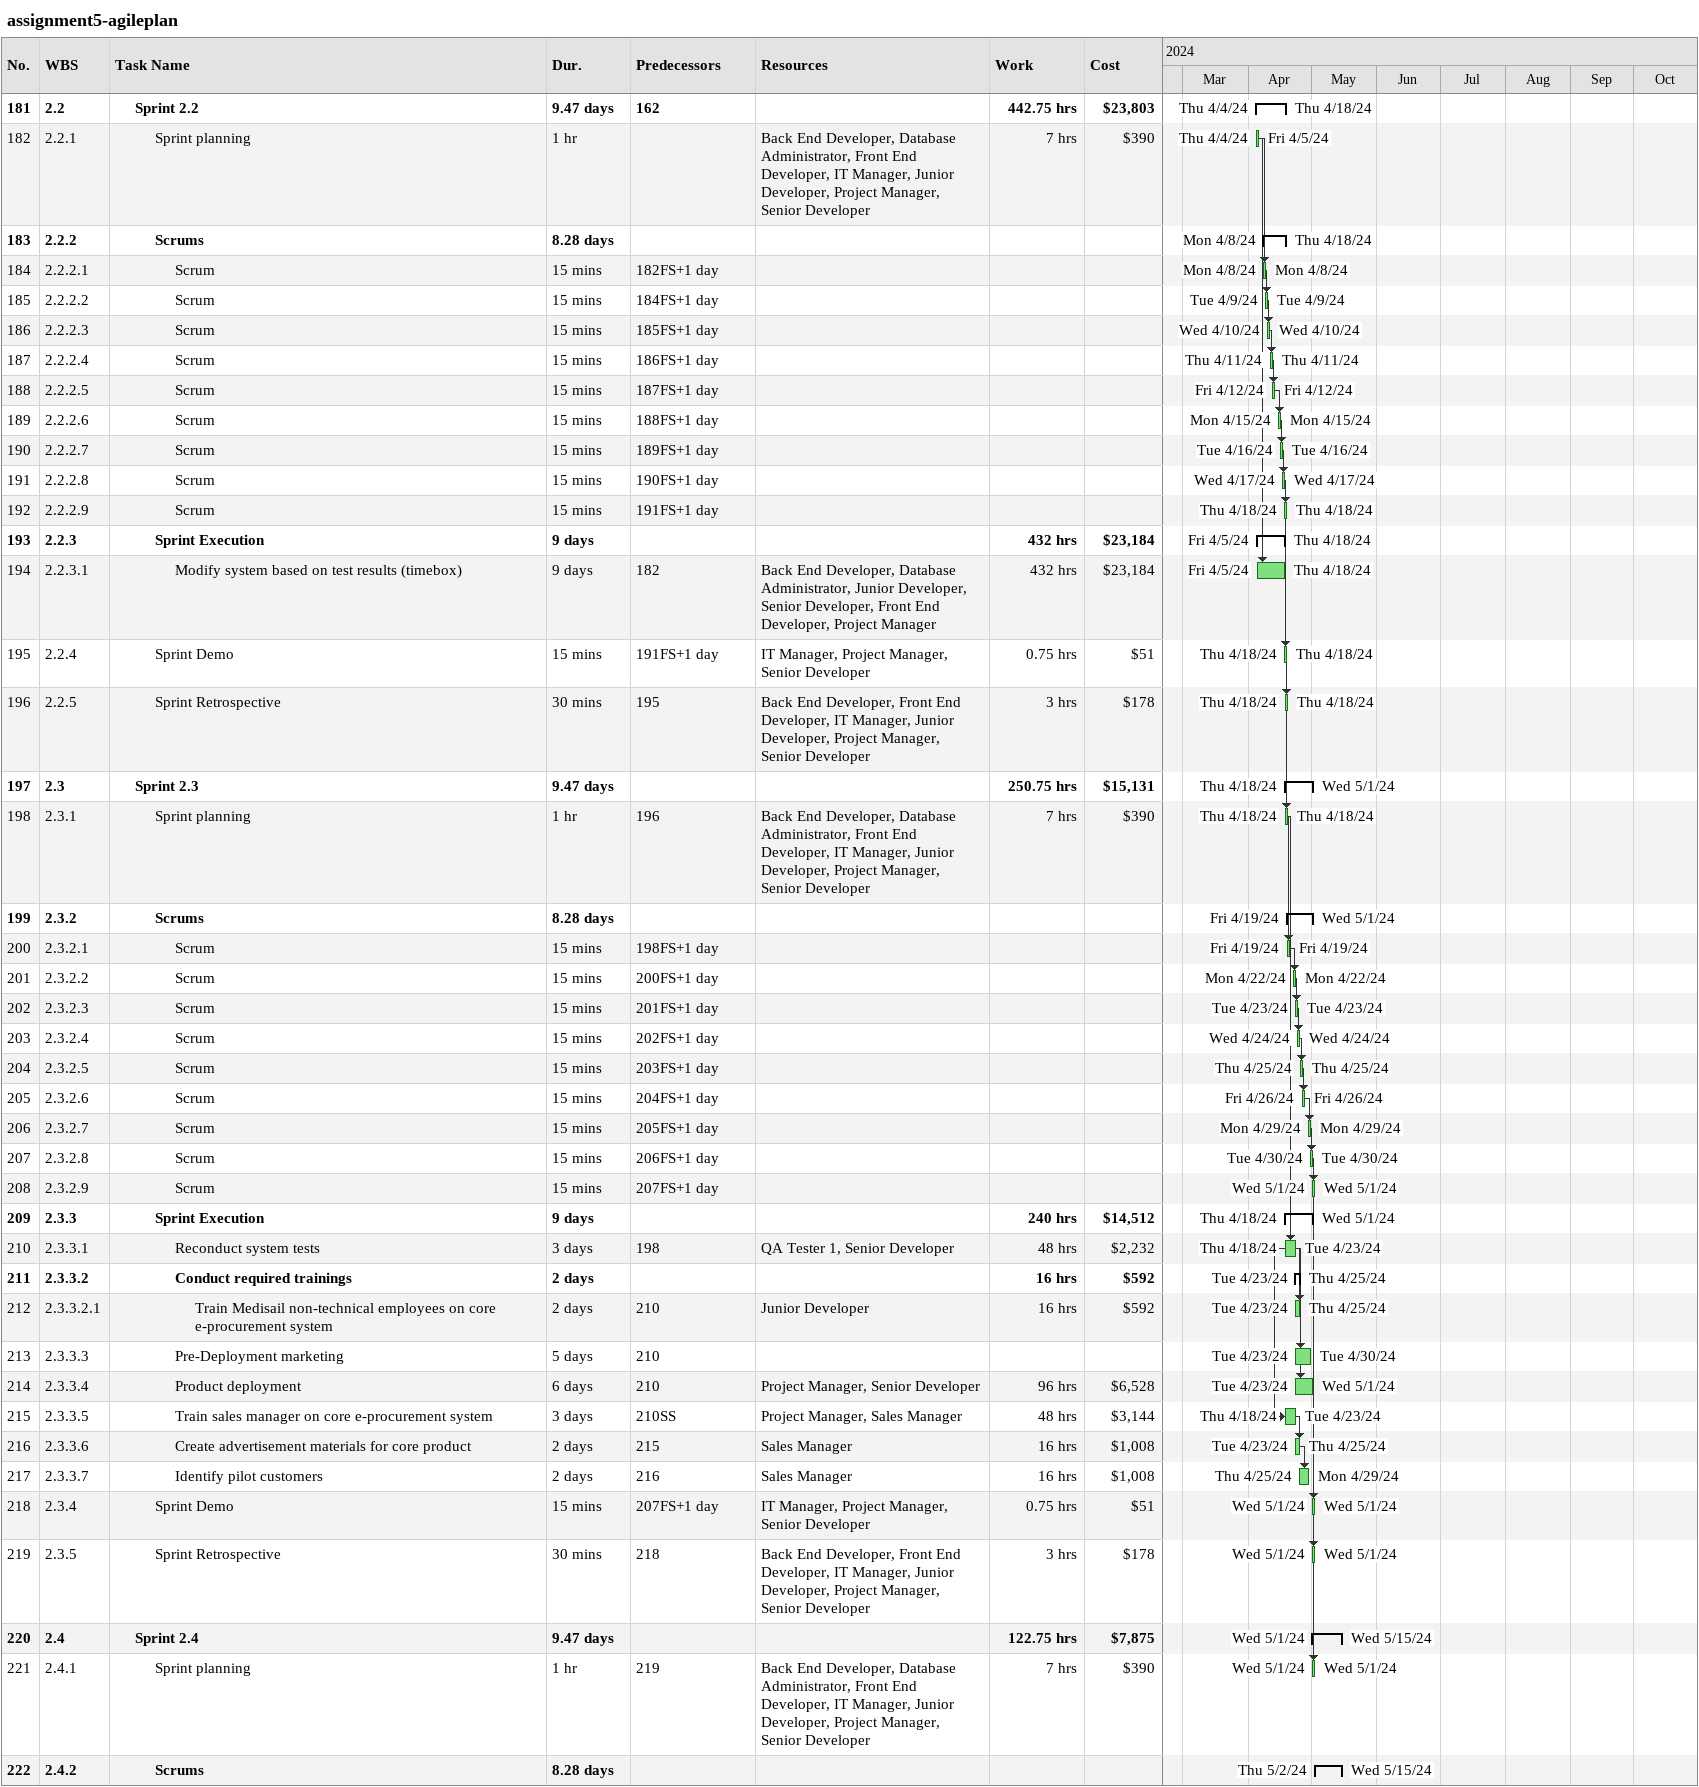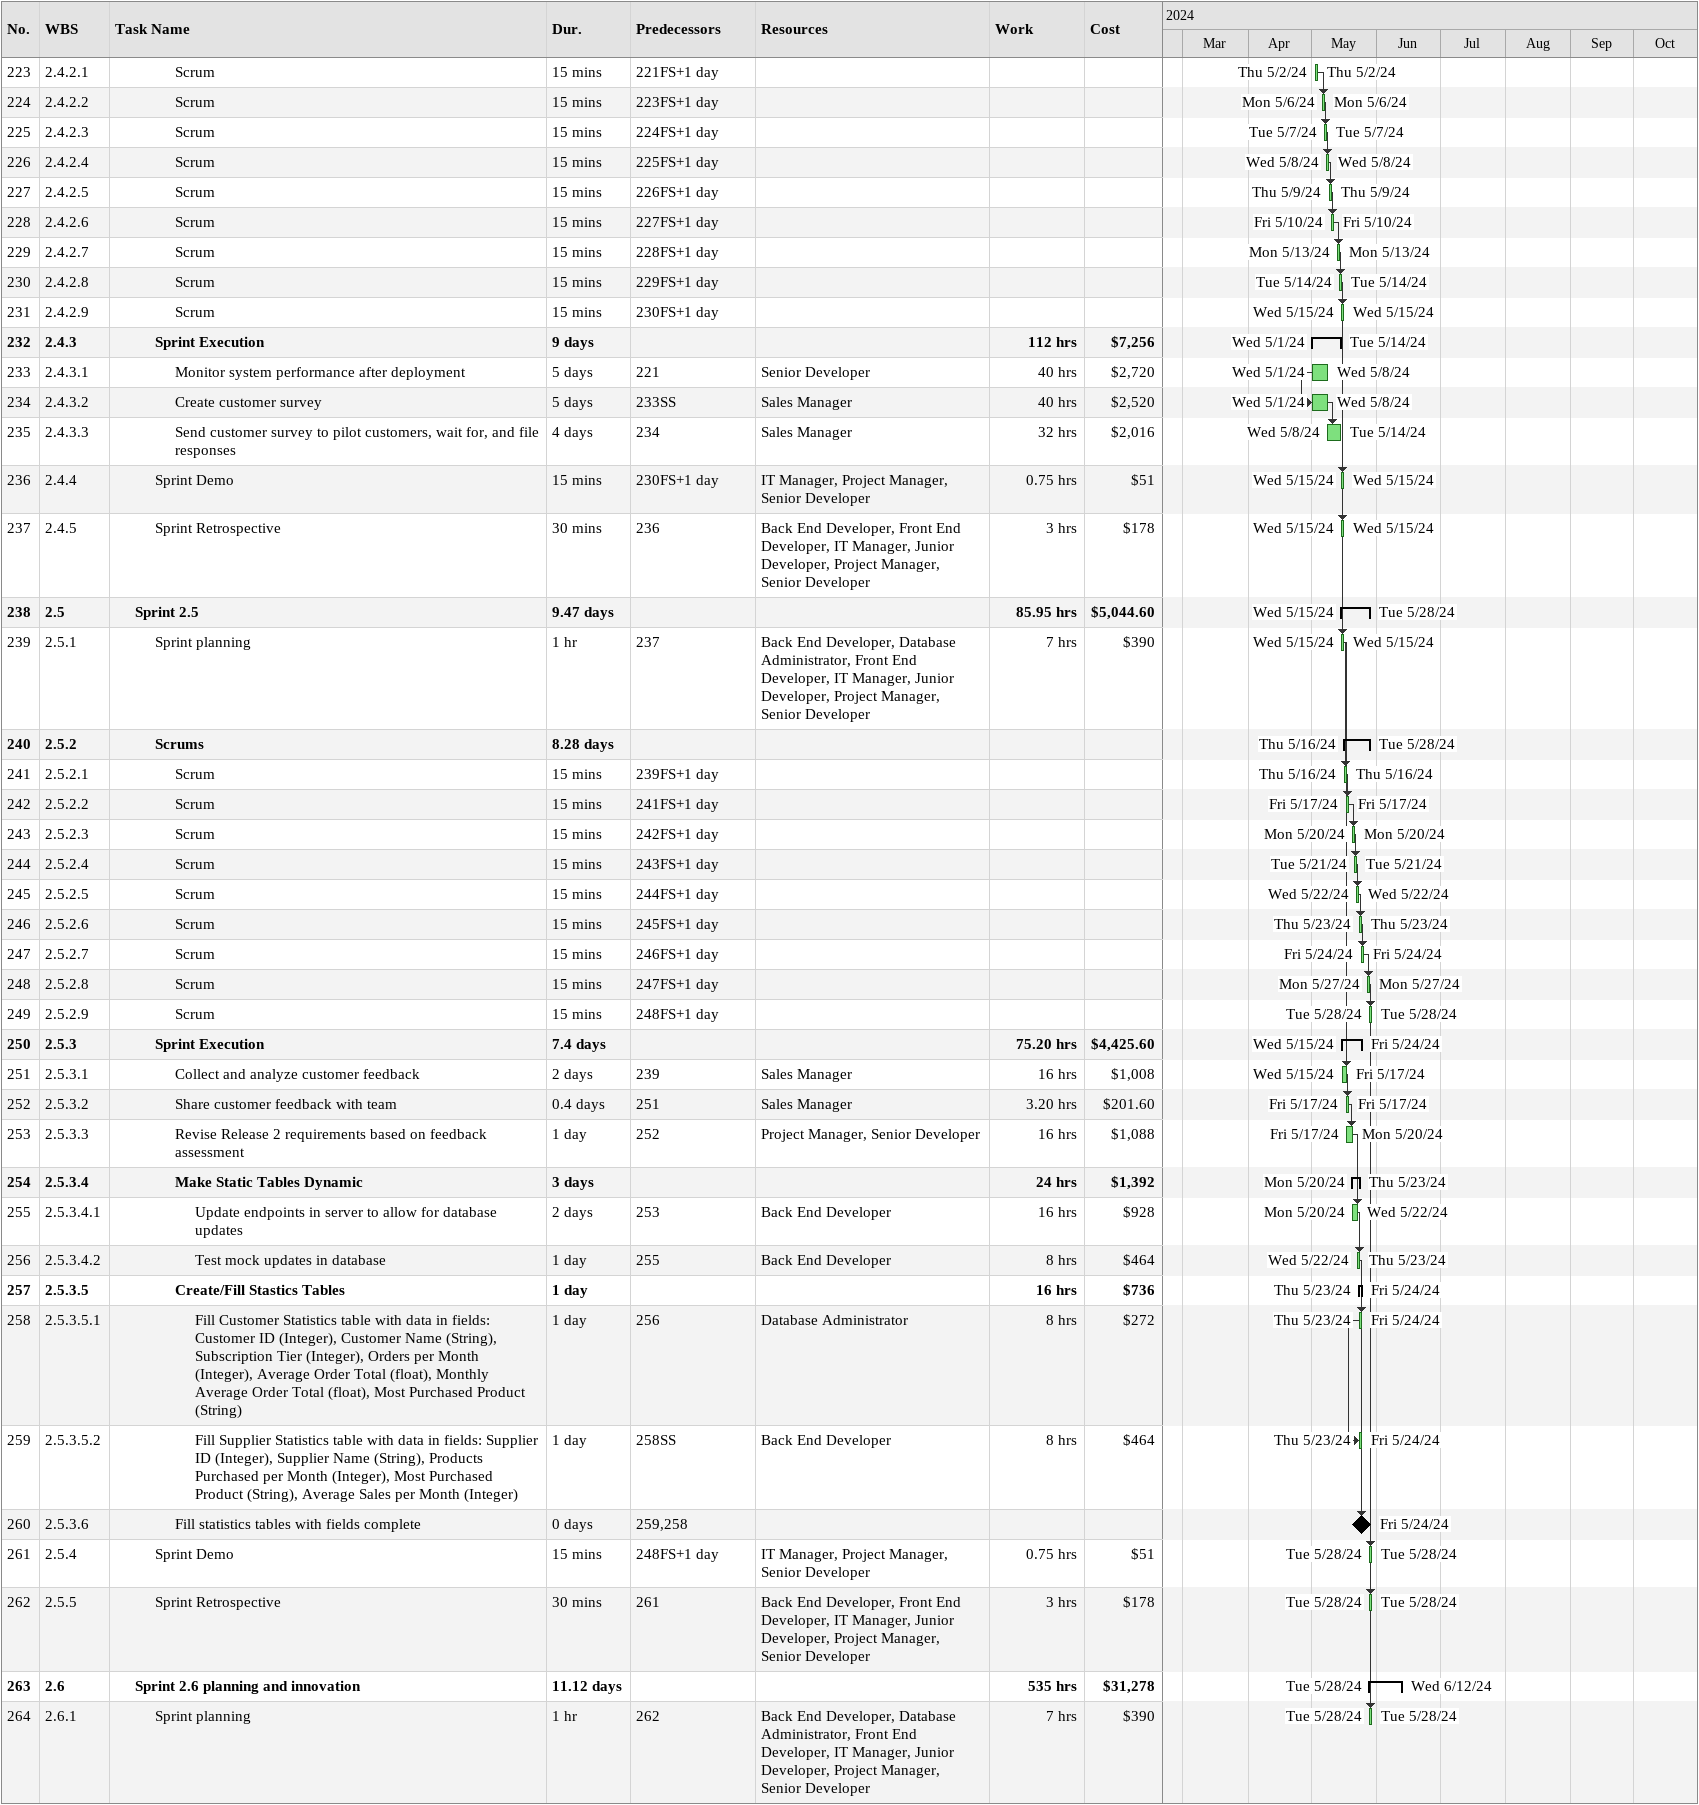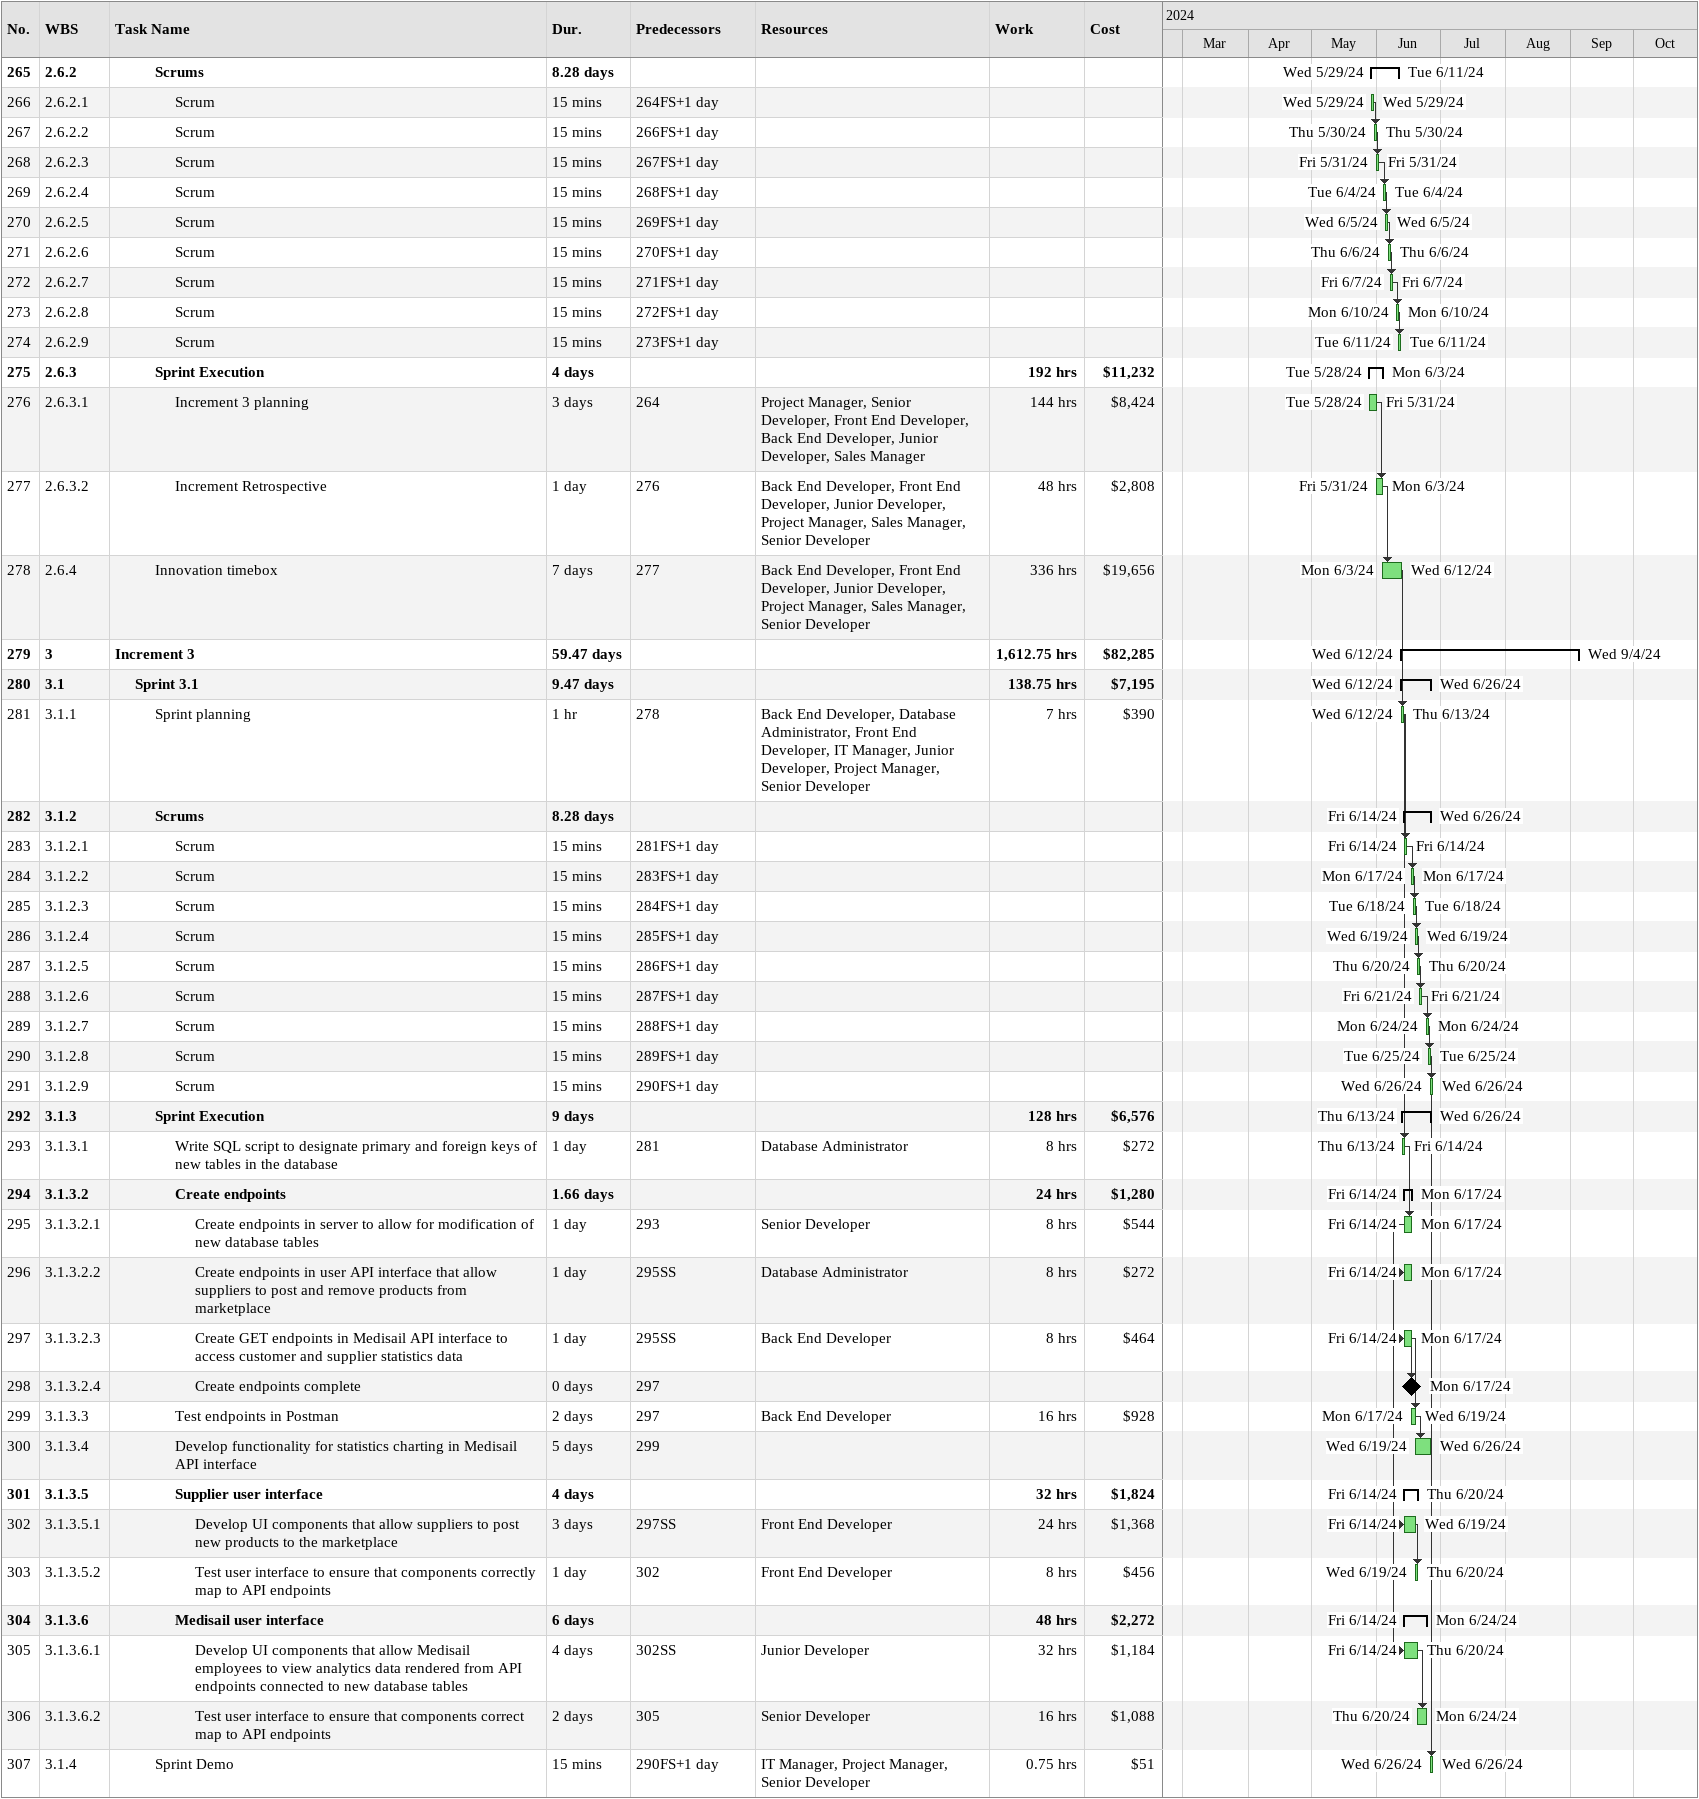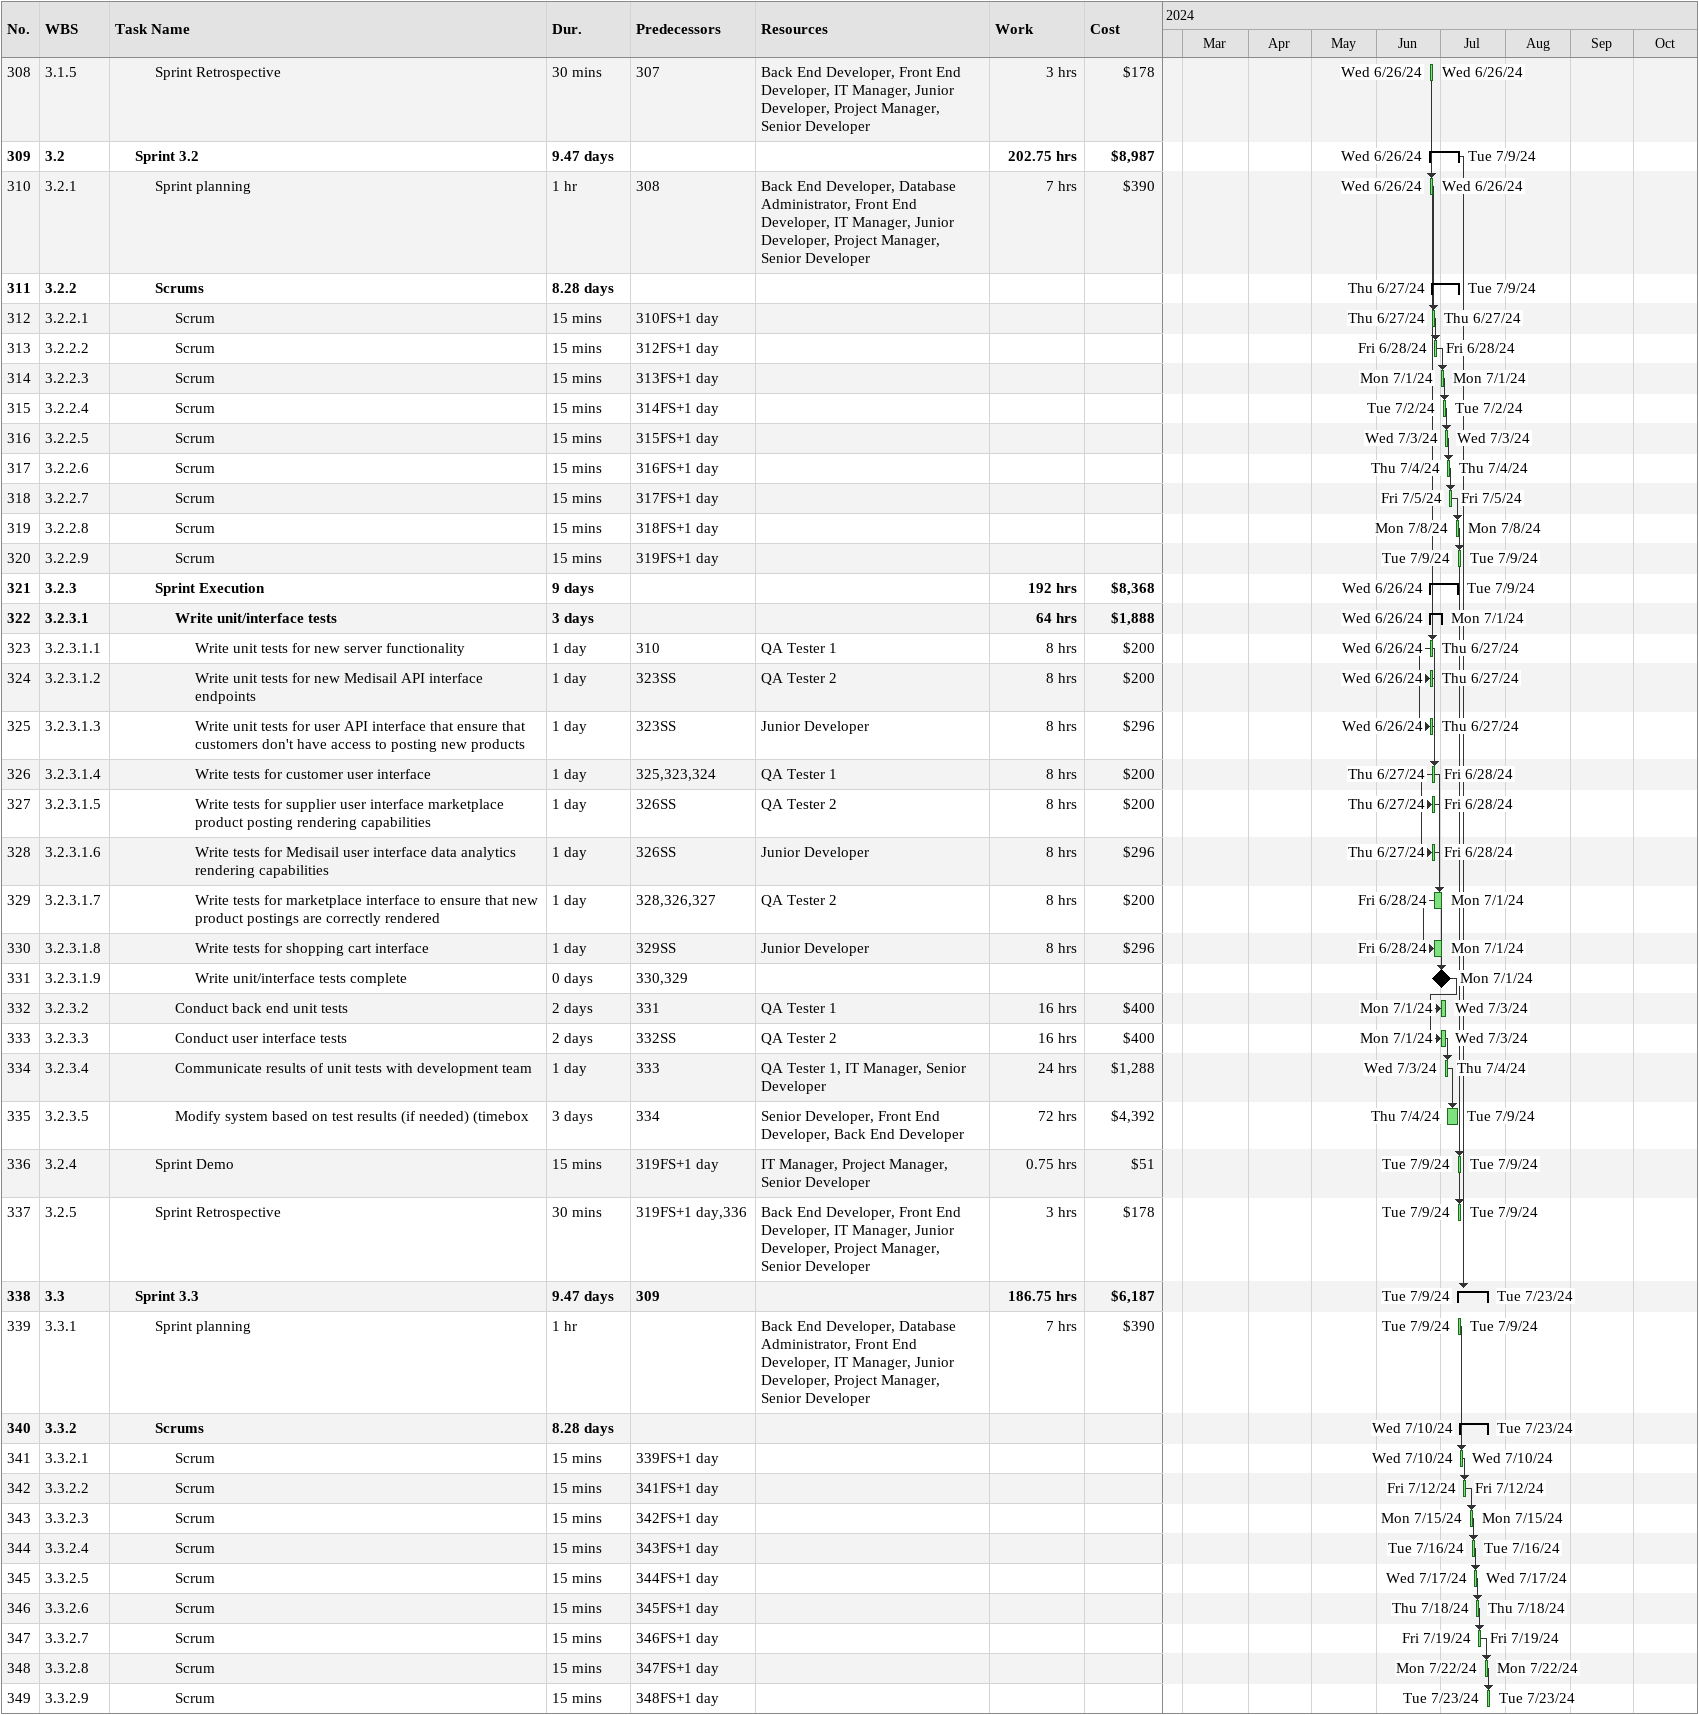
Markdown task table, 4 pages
assignment5-agileplan

| ID | WBS | Task | Duration | Start | Finish | Predecessors | Resources | Work (h) | Cost ($) |
|---|---|---|---|---|---|---|---|---|---|
| 181 | 2.2 | **Sprint 2.2** | 9.47d | 2024-04-04 | 2024-04-18 | 162 |  | 442.75 | 23803 |
| 182 | 2.2.1 | Sprint planning | 1h | 2024-04-04 | 2024-04-05 |  | Back End Developer, Database Administrator, Front End Developer, IT Manager, Junior Developer, Project Manager, Senior Developer | 7 | 390 |
| 183 | 2.2.2 | **Scrums** | 8.28d | 2024-04-08 | 2024-04-18 |  |  |  |  |
| 184 | 2.2.2.1 | Scrum | 15min | 2024-04-08 | 2024-04-08 | 182FS+1d |  |  |  |
| 185 | 2.2.2.2 | Scrum | 15min | 2024-04-09 | 2024-04-09 | 184FS+1d |  |  |  |
| 186 | 2.2.2.3 | Scrum | 15min | 2024-04-10 | 2024-04-10 | 185FS+1d |  |  |  |
| 187 | 2.2.2.4 | Scrum | 15min | 2024-04-11 | 2024-04-11 | 186FS+1d |  |  |  |
| 188 | 2.2.2.5 | Scrum | 15min | 2024-04-12 | 2024-04-12 | 187FS+1d |  |  |  |
| 189 | 2.2.2.6 | Scrum | 15min | 2024-04-15 | 2024-04-15 | 188FS+1d |  |  |  |
| 190 | 2.2.2.7 | Scrum | 15min | 2024-04-16 | 2024-04-16 | 189FS+1d |  |  |  |
| 191 | 2.2.2.8 | Scrum | 15min | 2024-04-17 | 2024-04-17 | 190FS+1d |  |  |  |
| 192 | 2.2.2.9 | Scrum | 15min | 2024-04-18 | 2024-04-18 | 191FS+1d |  |  |  |
| 193 | 2.2.3 | **Sprint Execution** | 9d | 2024-04-05 | 2024-04-18 |  |  | 432 | 23184 |
| 194 | 2.2.3.1 | Modify system based on test results (timebox) | 9d | 2024-04-05 | 2024-04-18 | 182 | Back End Developer, Database Administrator, Junior Developer, Senior Developer, Front End Developer, Project Manager | 432 | 23184 |
| 195 | 2.2.4 | Sprint Demo | 15min | 2024-04-18 | 2024-04-18 | 191FS+1d | IT Manager, Project Manager, Senior Developer | 0.75 | 51 |
| 196 | 2.2.5 | Sprint Retrospective | 30min | 2024-04-18 | 2024-04-18 | 195 | Back End Developer, Front End Developer, IT Manager, Junior Developer, Project Manager, Senior Developer | 3 | 178 |
| 197 | 2.3 | **Sprint 2.3** | 9.47d | 2024-04-18 | 2024-05-01 |  |  | 250.75 | 15131 |
| 198 | 2.3.1 | Sprint planning | 1h | 2024-04-18 | 2024-04-18 | 196 | Back End Developer, Database Administrator, Front End Developer, IT Manager, Junior Developer, Project Manager, Senior Developer | 7 | 390 |
| 199 | 2.3.2 | **Scrums** | 8.28d | 2024-04-19 | 2024-05-01 |  |  |  |  |
| 200 | 2.3.2.1 | Scrum | 15min | 2024-04-19 | 2024-04-19 | 198FS+1d |  |  |  |
| 201 | 2.3.2.2 | Scrum | 15min | 2024-04-22 | 2024-04-22 | 200FS+1d |  |  |  |
| 202 | 2.3.2.3 | Scrum | 15min | 2024-04-23 | 2024-04-23 | 201FS+1d |  |  |  |
| 203 | 2.3.2.4 | Scrum | 15min | 2024-04-24 | 2024-04-24 | 202FS+1d |  |  |  |
| 204 | 2.3.2.5 | Scrum | 15min | 2024-04-25 | 2024-04-25 | 203FS+1d |  |  |  |
| 205 | 2.3.2.6 | Scrum | 15min | 2024-04-26 | 2024-04-26 | 204FS+1d |  |  |  |
| 206 | 2.3.2.7 | Scrum | 15min | 2024-04-29 | 2024-04-29 | 205FS+1d |  |  |  |
| 207 | 2.3.2.8 | Scrum | 15min | 2024-04-30 | 2024-04-30 | 206FS+1d |  |  |  |
| 208 | 2.3.2.9 | Scrum | 15min | 2024-05-01 | 2024-05-01 | 207FS+1d |  |  |  |
| 209 | 2.3.3 | **Sprint Execution** | 9d | 2024-04-18 | 2024-05-01 |  |  | 240 | 14512 |
| 210 | 2.3.3.1 | Reconduct system tests | 3d | 2024-04-18 | 2024-04-23 | 198 | QA Tester 1, Senior Developer | 48 | 2232 |
| 211 | 2.3.3.2 | **Conduct required trainings** | 2d | 2024-04-23 | 2024-04-25 |  |  | 16 | 592 |
| 212 | 2.3.3.2.1 | Train Medisail non-technical employees on core e-procurement system | 2d | 2024-04-23 | 2024-04-25 | 210 | Junior Developer | 16 | 592 |
| 213 | 2.3.3.3 | Pre-Deployment marketing | 5d | 2024-04-23 | 2024-04-30 | 210 |  |  |  |
| 214 | 2.3.3.4 | Product deployment | 6d | 2024-04-23 | 2024-05-01 | 210 | Project Manager, Senior Developer | 96 | 6528 |
| 215 | 2.3.3.5 | Train sales manager on core e-procurement system | 3d | 2024-04-18 | 2024-04-23 | 210SS | Project Manager, Sales Manager | 48 | 3144 |
| 216 | 2.3.3.6 | Create advertisement materials for core product | 2d | 2024-04-23 | 2024-04-25 | 215 | Sales Manager | 16 | 1008 |
| 217 | 2.3.3.7 | Identify pilot customers | 2d | 2024-04-25 | 2024-04-29 | 216 | Sales Manager | 16 | 1008 |
| 218 | 2.3.4 | Sprint Demo | 15min | 2024-05-01 | 2024-05-01 | 207FS+1d | IT Manager, Project Manager, Senior Developer | 0.75 | 51 |
| 219 | 2.3.5 | Sprint Retrospective | 30min | 2024-05-01 | 2024-05-01 | 218 | Back End Developer, Front End Developer, IT Manager, Junior Developer, Project Manager, Senior Developer | 3 | 178 |
| 220 | 2.4 | **Sprint 2.4** | 9.47d | 2024-05-01 | 2024-05-15 |  |  | 122.75 | 7875 |
| 221 | 2.4.1 | Sprint planning | 1h | 2024-05-01 | 2024-05-01 | 219 | Back End Developer, Database Administrator, Front End Developer, IT Manager, Junior Developer, Project Manager, Senior Developer | 7 | 390 |
| 222 | 2.4.2 | **Scrums** | 8.28d | 2024-05-02 | 2024-05-15 |  |  |  |  |
| 223 | 2.4.2.1 | Scrum | 15min | 2024-05-02 | 2024-05-02 | 221FS+1d |  |  |  |
| 224 | 2.4.2.2 | Scrum | 15min | 2024-05-06 | 2024-05-06 | 223FS+1d |  |  |  |
| 225 | 2.4.2.3 | Scrum | 15min | 2024-05-07 | 2024-05-07 | 224FS+1d |  |  |  |
| 226 | 2.4.2.4 | Scrum | 15min | 2024-05-08 | 2024-05-08 | 225FS+1d |  |  |  |
| 227 | 2.4.2.5 | Scrum | 15min | 2024-05-09 | 2024-05-09 | 226FS+1d |  |  |  |
| 228 | 2.4.2.6 | Scrum | 15min | 2024-05-10 | 2024-05-10 | 227FS+1d |  |  |  |
| 229 | 2.4.2.7 | Scrum | 15min | 2024-05-13 | 2024-05-13 | 228FS+1d |  |  |  |
| 230 | 2.4.2.8 | Scrum | 15min | 2024-05-14 | 2024-05-14 | 229FS+1d |  |  |  |
| 231 | 2.4.2.9 | Scrum | 15min | 2024-05-15 | 2024-05-15 | 230FS+1d |  |  |  |
| 232 | 2.4.3 | **Sprint Execution** | 9d | 2024-05-01 | 2024-05-14 |  |  | 112 | 7256 |
| 233 | 2.4.3.1 | Monitor system performance after deployment | 5d | 2024-05-01 | 2024-05-08 | 221 | Senior Developer | 40 | 2720 |
| 234 | 2.4.3.2 | Create customer survey | 5d | 2024-05-01 | 2024-05-08 | 233SS | Sales Manager | 40 | 2520 |
| 235 | 2.4.3.3 | Send customer survey to pilot customers, wait for, and file responses | 4d | 2024-05-08 | 2024-05-14 | 234 | Sales Manager | 32 | 2016 |
| 236 | 2.4.4 | Sprint Demo | 15min | 2024-05-15 | 2024-05-15 | 230FS+1d | IT Manager, Project Manager, Senior Developer | 0.75 | 51 |
| 237 | 2.4.5 | Sprint Retrospective | 30min | 2024-05-15 | 2024-05-15 | 236 | Back End Developer, Front End Developer, IT Manager, Junior Developer, Project Manager, Senior Developer | 3 | 178 |
| 238 | 2.5 | **Sprint 2.5** | 9.47d | 2024-05-15 | 2024-05-28 |  |  | 85.95 | 5044.60 |
| 239 | 2.5.1 | Sprint planning | 1h | 2024-05-15 | 2024-05-15 | 237 | Back End Developer, Database Administrator, Front End Developer, IT Manager, Junior Developer, Project Manager, Senior Developer | 7 | 390 |
| 240 | 2.5.2 | **Scrums** | 8.28d | 2024-05-16 | 2024-05-28 |  |  |  |  |
| 241 | 2.5.2.1 | Scrum | 15min | 2024-05-16 | 2024-05-16 | 239FS+1d |  |  |  |
| 242 | 2.5.2.2 | Scrum | 15min | 2024-05-17 | 2024-05-17 | 241FS+1d |  |  |  |
| 243 | 2.5.2.3 | Scrum | 15min | 2024-05-20 | 2024-05-20 | 242FS+1d |  |  |  |
| 244 | 2.5.2.4 | Scrum | 15min | 2024-05-21 | 2024-05-21 | 243FS+1d |  |  |  |
| 245 | 2.5.2.5 | Scrum | 15min | 2024-05-22 | 2024-05-22 | 244FS+1d |  |  |  |
| 246 | 2.5.2.6 | Scrum | 15min | 2024-05-23 | 2024-05-23 | 245FS+1d |  |  |  |
| 247 | 2.5.2.7 | Scrum | 15min | 2024-05-24 | 2024-05-24 | 246FS+1d |  |  |  |
| 248 | 2.5.2.8 | Scrum | 15min | 2024-05-27 | 2024-05-27 | 247FS+1d |  |  |  |
| 249 | 2.5.2.9 | Scrum | 15min | 2024-05-28 | 2024-05-28 | 248FS+1d |  |  |  |
| 250 | 2.5.3 | **Sprint Execution** | 7.4d | 2024-05-15 | 2024-05-24 |  |  | 75.20 | 4425.60 |
| 251 | 2.5.3.1 | Collect and analyze customer feedback | 2d | 2024-05-15 | 2024-05-17 | 239 | Sales Manager | 16 | 1008 |
| 252 | 2.5.3.2 | Share customer feedback with team | 0.4d | 2024-05-17 | 2024-05-17 | 251 | Sales Manager | 3.20 | 201.60 |
| 253 | 2.5.3.3 | Revise Release 2 requirements based on feedback assessment | 1d | 2024-05-17 | 2024-05-20 | 252 | Project Manager, Senior Developer | 16 | 1088 |
| 254 | 2.5.3.4 | **Make Static Tables Dynamic** | 3d | 2024-05-20 | 2024-05-23 |  |  | 24 | 1392 |
| 255 | 2.5.3.4.1 | Update endpoints in server to allow for database updates | 2d | 2024-05-20 | 2024-05-22 | 253 | Back End Developer | 16 | 928 |
| 256 | 2.5.3.4.2 | Test mock updates in database | 1d | 2024-05-22 | 2024-05-23 | 255 | Back End Developer | 8 | 464 |
| 257 | 2.5.3.5 | **Create/Fill Stastics Tables** | 1d | 2024-05-23 | 2024-05-24 |  |  | 16 | 736 |
| 258 | 2.5.3.5.1 | Fill Customer Statistics table with data in fields: Customer ID (Integer), Customer Name (String), Subscription Tier (Integer), Orders per Month (Integer), Average Order Total (float), Monthly Average Order Total (float), Most Purchased Product (String) | 1d | 2024-05-23 | 2024-05-24 | 256 | Database Administrator | 8 | 272 |
| 259 | 2.5.3.5.2 | Fill Supplier Statistics table with data in fields: Supplier ID (Integer), Supplier Name (String), Products Purchased per Month (Integer), Most Purchased Product (String), Average Sales per Month (Integer) | 1d | 2024-05-23 | 2024-05-24 | 258SS | Back End Developer | 8 | 464 |
| 260 | 2.5.3.6 | Fill statistics tables with fields complete | 0d | 2024-05-24 | 2024-05-24 | 259, 258 |  |  |  |
| 261 | 2.5.4 | Sprint Demo | 15min | 2024-05-28 | 2024-05-28 | 248FS+1d | IT Manager, Project Manager, Senior Developer | 0.75 | 51 |
| 262 | 2.5.5 | Sprint Retrospective | 30min | 2024-05-28 | 2024-05-28 | 261 | Back End Developer, Front End Developer, IT Manager, Junior Developer, Project Manager, Senior Developer | 3 | 178 |
| 263 | 2.6 | **Sprint 2.6 planning and innovation** | 11.12d | 2024-05-28 | 2024-06-12 |  |  | 535 | 31278 |
| 264 | 2.6.1 | Sprint planning | 1h | 2024-05-28 | 2024-05-28 | 262 | Back End Developer, Database Administrator, Front End Developer, IT Manager, Junior Developer, Project Manager, Senior Developer | 7 | 390 |
| 265 | 2.6.2 | **Scrums** | 8.28d | 2024-05-29 | 2024-06-11 |  |  |  |  |
| 266 | 2.6.2.1 | Scrum | 15min | 2024-05-29 | 2024-05-29 | 264FS+1d |  |  |  |
| 267 | 2.6.2.2 | Scrum | 15min | 2024-05-30 | 2024-05-30 | 266FS+1d |  |  |  |
| 268 | 2.6.2.3 | Scrum | 15min | 2024-05-31 | 2024-05-31 | 267FS+1d |  |  |  |
| 269 | 2.6.2.4 | Scrum | 15min | 2024-06-04 | 2024-06-04 | 268FS+1d |  |  |  |
| 270 | 2.6.2.5 | Scrum | 15min | 2024-06-05 | 2024-06-05 | 269FS+1d |  |  |  |
| 271 | 2.6.2.6 | Scrum | 15min | 2024-06-06 | 2024-06-06 | 270FS+1d |  |  |  |
| 272 | 2.6.2.7 | Scrum | 15min | 2024-06-07 | 2024-06-07 | 271FS+1d |  |  |  |
| 273 | 2.6.2.8 | Scrum | 15min | 2024-06-10 | 2024-06-10 | 272FS+1d |  |  |  |
| 274 | 2.6.2.9 | Scrum | 15min | 2024-06-11 | 2024-06-11 | 273FS+1d |  |  |  |
| 275 | 2.6.3 | **Sprint Execution** | 4d | 2024-05-28 | 2024-06-03 |  |  | 192 | 11232 |
| 276 | 2.6.3.1 | Increment 3 planning | 3d | 2024-05-28 | 2024-05-31 | 264 | Project Manager, Senior Developer, Front End Developer, Back End Developer, Junior Developer, Sales Manager | 144 | 8424 |
| 277 | 2.6.3.2 | Increment Retrospective | 1d | 2024-05-31 | 2024-06-03 | 276 | Back End Developer, Front End Developer, Junior Developer, Project Manager, Sales Manager, Senior Developer | 48 | 2808 |
| 278 | 2.6.4 | Innovation timebox | 7d | 2024-06-03 | 2024-06-12 | 277 | Back End Developer, Front End Developer, Junior Developer, Project Manager, Sales Manager, Senior Developer | 336 | 19656 |
| 279 | 3 | **Increment 3** | 59.47d | 2024-06-12 | 2024-09-04 |  |  | 1612.75 | 82285 |
| 280 | 3.1 | **Sprint 3.1** | 9.47d | 2024-06-12 | 2024-06-26 |  |  | 138.75 | 7195 |
| 281 | 3.1.1 | Sprint planning | 1h | 2024-06-12 | 2024-06-13 | 278 | Back End Developer, Database Administrator, Front End Developer, IT Manager, Junior Developer, Project Manager, Senior Developer | 7 | 390 |
| 282 | 3.1.2 | **Scrums** | 8.28d | 2024-06-14 | 2024-06-26 |  |  |  |  |
| 283 | 3.1.2.1 | Scrum | 15min | 2024-06-14 | 2024-06-14 | 281FS+1d |  |  |  |
| 284 | 3.1.2.2 | Scrum | 15min | 2024-06-17 | 2024-06-17 | 283FS+1d |  |  |  |
| 285 | 3.1.2.3 | Scrum | 15min | 2024-06-18 | 2024-06-18 | 284FS+1d |  |  |  |
| 286 | 3.1.2.4 | Scrum | 15min | 2024-06-19 | 2024-06-19 | 285FS+1d |  |  |  |
| 287 | 3.1.2.5 | Scrum | 15min | 2024-06-20 | 2024-06-20 | 286FS+1d |  |  |  |
| 288 | 3.1.2.6 | Scrum | 15min | 2024-06-21 | 2024-06-21 | 287FS+1d |  |  |  |
| 289 | 3.1.2.7 | Scrum | 15min | 2024-06-24 | 2024-06-24 | 288FS+1d |  |  |  |
| 290 | 3.1.2.8 | Scrum | 15min | 2024-06-25 | 2024-06-25 | 289FS+1d |  |  |  |
| 291 | 3.1.2.9 | Scrum | 15min | 2024-06-26 | 2024-06-26 | 290FS+1d |  |  |  |
| 292 | 3.1.3 | **Sprint Execution** | 9d | 2024-06-13 | 2024-06-26 |  |  | 128 | 6576 |
| 293 | 3.1.3.1 | Write SQL script to designate primary and foreign keys of new tables in the database | 1d | 2024-06-13 | 2024-06-14 | 281 | Database Administrator | 8 | 272 |
| 294 | 3.1.3.2 | **Create endpoints** | 1.66d | 2024-06-14 | 2024-06-17 |  |  | 24 | 1280 |
| 295 | 3.1.3.2.1 | Create endpoints in server to allow for modification of new database tables | 1d | 2024-06-14 | 2024-06-17 | 293 | Senior Developer | 8 | 544 |
| 296 | 3.1.3.2.2 | Create endpoints in user API interface that allow suppliers to post and remove products from marketplace | 1d | 2024-06-14 | 2024-06-17 | 295SS | Database Administrator | 8 | 272 |
| 297 | 3.1.3.2.3 | Create GET endpoints in Medisail API interface to access customer and supplier statistics data | 1d | 2024-06-14 | 2024-06-17 | 295SS | Back End Developer | 8 | 464 |
| 298 | 3.1.3.2.4 | Create endpoints complete | 0d | 2024-06-17 | 2024-06-17 | 297 |  |  |  |
| 299 | 3.1.3.3 | Test endpoints in Postman | 2d | 2024-06-17 | 2024-06-19 | 297 | Back End Developer | 16 | 928 |
| 300 | 3.1.3.4 | Develop functionality for statistics charting in Medisail API interface | 5d | 2024-06-19 | 2024-06-26 | 299 |  |  |  |
| 301 | 3.1.3.5 | **Supplier user interface** | 4d | 2024-06-14 | 2024-06-20 |  |  | 32 | 1824 |
| 302 | 3.1.3.5.1 | Develop UI components that allow suppliers to post new products to the marketplace | 3d | 2024-06-14 | 2024-06-19 | 297SS | Front End Developer | 24 | 1368 |
| 303 | 3.1.3.5.2 | Test user interface to ensure that components correctly map to API endpoints | 1d | 2024-06-19 | 2024-06-20 | 302 | Front End Developer | 8 | 456 |
| 304 | 3.1.3.6 | **Medisail user interface** | 6d | 2024-06-14 | 2024-06-24 |  |  | 48 | 2272 |
| 305 | 3.1.3.6.1 | Develop UI components that allow Medisail employees to view analytics data rendered from API endpoints connected to new database tables | 4d | 2024-06-14 | 2024-06-20 | 302SS | Junior Developer | 32 | 1184 |
| 306 | 3.1.3.6.2 | Test user interface to ensure that components correct map to API endpoints | 2d | 2024-06-20 | 2024-06-24 | 305 | Senior Developer | 16 | 1088 |
| 307 | 3.1.4 | Sprint Demo | 15min | 2024-06-26 | 2024-06-26 | 290FS+1d | IT Manager, Project Manager, Senior Developer | 0.75 | 51 |
| 308 | 3.1.5 | Sprint Retrospective | 30min | 2024-06-26 | 2024-06-26 | 307 | Back End Developer, Front End Developer, IT Manager, Junior Developer, Project Manager, Senior Developer | 3 | 178 |
| 309 | 3.2 | **Sprint 3.2** | 9.47d | 2024-06-26 | 2024-07-09 |  |  | 202.75 | 8987 |
| 310 | 3.2.1 | Sprint planning | 1h | 2024-06-26 | 2024-06-26 | 308 | Back End Developer, Database Administrator, Front End Developer, IT Manager, Junior Developer, Project Manager, Senior Developer | 7 | 390 |
| 311 | 3.2.2 | **Scrums** | 8.28d | 2024-06-27 | 2024-07-09 |  |  |  |  |
| 312 | 3.2.2.1 | Scrum | 15min | 2024-06-27 | 2024-06-27 | 310FS+1d |  |  |  |
| 313 | 3.2.2.2 | Scrum | 15min | 2024-06-28 | 2024-06-28 | 312FS+1d |  |  |  |
| 314 | 3.2.2.3 | Scrum | 15min | 2024-07-01 | 2024-07-01 | 313FS+1d |  |  |  |
| 315 | 3.2.2.4 | Scrum | 15min | 2024-07-02 | 2024-07-02 | 314FS+1d |  |  |  |
| 316 | 3.2.2.5 | Scrum | 15min | 2024-07-03 | 2024-07-03 | 315FS+1d |  |  |  |
| 317 | 3.2.2.6 | Scrum | 15min | 2024-07-04 | 2024-07-04 | 316FS+1d |  |  |  |
| 318 | 3.2.2.7 | Scrum | 15min | 2024-07-05 | 2024-07-05 | 317FS+1d |  |  |  |
| 319 | 3.2.2.8 | Scrum | 15min | 2024-07-08 | 2024-07-08 | 318FS+1d |  |  |  |
| 320 | 3.2.2.9 | Scrum | 15min | 2024-07-09 | 2024-07-09 | 319FS+1d |  |  |  |
| 321 | 3.2.3 | **Sprint Execution** | 9d | 2024-06-26 | 2024-07-09 |  |  | 192 | 8368 |
| 322 | 3.2.3.1 | **Write unit/interface tests** | 3d | 2024-06-26 | 2024-07-01 |  |  | 64 | 1888 |
| 323 | 3.2.3.1.1 | Write unit tests for new server functionality | 1d | 2024-06-26 | 2024-06-27 | 310 | QA Tester 1 | 8 | 200 |
| 324 | 3.2.3.1.2 | Write unit tests for new Medisail API interface endpoints | 1d | 2024-06-26 | 2024-06-27 | 323SS | QA Tester 2 | 8 | 200 |
| 325 | 3.2.3.1.3 | Write unit tests for user API interface that ensure that customers don't have access to posting new products | 1d | 2024-06-26 | 2024-06-27 | 323SS | Junior Developer | 8 | 296 |
| 326 | 3.2.3.1.4 | Write tests for customer user interface | 1d | 2024-06-27 | 2024-06-28 | 325, 323, 324 | QA Tester 1 | 8 | 200 |
| 327 | 3.2.3.1.5 | Write tests for supplier user interface marketplace product posting rendering capabilities | 1d | 2024-06-27 | 2024-06-28 | 326SS | QA Tester 2 | 8 | 200 |
| 328 | 3.2.3.1.6 | Write tests for Medisail user interface data analytics rendering capabilities | 1d | 2024-06-27 | 2024-06-28 | 326SS | Junior Developer | 8 | 296 |
| 329 | 3.2.3.1.7 | Write tests for marketplace interface to ensure that new product postings are correctly rendered | 1d | 2024-06-28 | 2024-07-01 | 328, 326, 327 | QA Tester 2 | 8 | 200 |
| 330 | 3.2.3.1.8 | Write tests for shopping cart interface | 1d | 2024-06-28 | 2024-07-01 | 329SS | Junior Developer | 8 | 296 |
| 331 | 3.2.3.1.9 | Write unit/interface tests complete | 0d | 2024-07-01 | 2024-07-01 | 330, 329 |  |  |  |
| 332 | 3.2.3.2 | Conduct back end unit tests | 2d | 2024-07-01 | 2024-07-03 | 331 | QA Tester 1 | 16 | 400 |
| 333 | 3.2.3.3 | Conduct user interface tests | 2d | 2024-07-01 | 2024-07-03 | 332SS | QA Tester 2 | 16 | 400 |
| 334 | 3.2.3.4 | Communicate results of unit tests with development team | 1d | 2024-07-03 | 2024-07-04 | 333 | QA Tester 1, IT Manager, Senior Developer | 24 | 1288 |
| 335 | 3.2.3.5 | Modify system based on test results (if needed) (timebox | 3d | 2024-07-04 | 2024-07-09 | 334 | Senior Developer, Front End Developer, Back End Developer | 72 | 4392 |
| 336 | 3.2.4 | Sprint Demo | 15min | 2024-07-09 | 2024-07-09 | 319FS+1d | IT Manager, Project Manager, Senior Developer | 0.75 | 51 |
| 337 | 3.2.5 | Sprint Retrospective | 30min | 2024-07-09 | 2024-07-09 | 319FS+1d, 336 | Back End Developer, Front End Developer, IT Manager, Junior Developer, Project Manager, Senior Developer | 3 | 178 |
| 338 | 3.3 | **Sprint 3.3** | 9.47d | 2024-07-09 | 2024-07-23 | 309 |  | 186.75 | 6187 |
| 339 | 3.3.1 | Sprint planning | 1h | 2024-07-09 | 2024-07-09 |  | Back End Developer, Database Administrator, Front End Developer, IT Manager, Junior Developer, Project Manager, Senior Developer | 7 | 390 |
| 340 | 3.3.2 | **Scrums** | 8.28d | 2024-07-10 | 2024-07-23 |  |  |  |  |
| 341 | 3.3.2.1 | Scrum | 15min | 2024-07-10 | 2024-07-10 | 339FS+1d |  |  |  |
| 342 | 3.3.2.2 | Scrum | 15min | 2024-07-12 | 2024-07-12 | 341FS+1d |  |  |  |
| 343 | 3.3.2.3 | Scrum | 15min | 2024-07-15 | 2024-07-15 | 342FS+1d |  |  |  |
| 344 | 3.3.2.4 | Scrum | 15min | 2024-07-16 | 2024-07-16 | 343FS+1d |  |  |  |
| 345 | 3.3.2.5 | Scrum | 15min | 2024-07-17 | 2024-07-17 | 344FS+1d |  |  |  |
| 346 | 3.3.2.6 | Scrum | 15min | 2024-07-18 | 2024-07-18 | 345FS+1d |  |  |  |
| 347 | 3.3.2.7 | Scrum | 15min | 2024-07-19 | 2024-07-19 | 346FS+1d |  |  |  |
| 348 | 3.3.2.8 | Scrum | 15min | 2024-07-22 | 2024-07-22 | 347FS+1d |  |  |  |
| 349 | 3.3.2.9 | Scrum | 15min | 2024-07-23 | 2024-07-23 | 348FS+1d |  |  |  |
